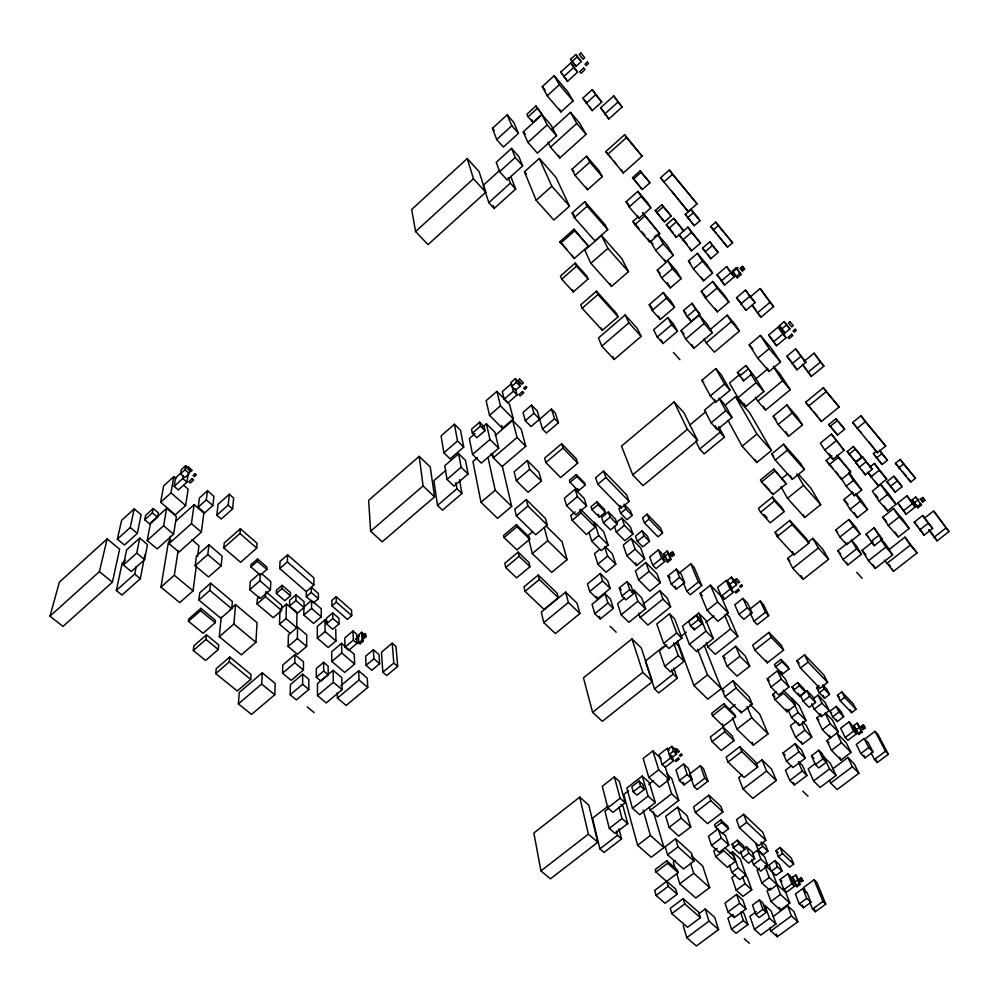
<?xml version="1.0" encoding="UTF-8"?>
<svg xmlns="http://www.w3.org/2000/svg" width="999" height="999" viewBox="0 0 999 999"><rect width="100%" height="100%" fill="white"/><g stroke="black" fill="none" stroke-linecap="round" stroke-linejoin="round"><path stroke-width="1.5" d="M313.836 585.064L313.848 577.847L287.587 554.807L280.02 561.401L279.745 568.556L306.256 591.608L313.836 585.064L287.375 561.925L287.587 554.807M306.306 596.64L311.213 592.419L311.238 587.237L318.394 593.481L318.406 598.688L313.511 602.897L306.306 596.64L306.356 591.445M303.833 615.047L311.551 608.428L311.576 600.387L303.933 606.967L303.833 615.047L313.574 623.426L321.278 616.845L321.216 608.766L312.65 601.323M308.791 689.46L308.853 679.32L302.709 674.188L290.409 684.602L290.172 694.792L296.378 699.924L308.791 689.46L302.585 684.303L302.709 674.188M306.643 646.428L306.743 634.914L297.565 627.085L288.424 634.914L288.112 646.44L297.415 654.283L306.643 646.428L297.365 638.536L297.565 627.085M303.421 670.029L303.509 661.862L294.942 654.657L282.804 665.009L282.542 673.201L291.196 680.381L303.421 670.029L294.78 662.787L294.942 654.657M304.033 607.529L304.096 601.76L296.016 594.767L289.673 600.249L289.523 606.018L297.652 613.011L304.033 607.529L295.904 600.524L296.016 594.767M290.447 595.804L290.534 592.594L282.105 585.314L276.461 590.209L276.336 593.418L284.802 600.686L290.447 595.804L281.993 588.511L282.105 585.314M286.026 618.568L286.463 604.02L296.99 613.061L296.715 627.684L286.026 618.568L279.483 624.188L290.185 633.266M259.428 596.94L257.342 598.751L257.018 603.958L273.177 617.682L281.556 610.451L281.743 605.232L265.697 591.495M279.483 624.188L279.97 611.051M274.762 694.755L275.2 683.478L262.275 672.827L239.236 692.494L238.399 703.87L251.523 714.46L274.762 694.755L261.688 684.04L262.275 672.827M259.29 573.651L250.299 581.505L249.725 589.672L260.215 598.613L270.404 589.772L270.791 581.605L261.576 573.663M257.018 603.958L265.422 596.665L265.622 592.782M266.858 569.455L266.983 567.145L257.517 558.941L251.036 564.622L250.874 566.933L260.364 575.112L266.858 569.455L257.367 561.251L257.517 558.941M249.725 589.672L259.927 580.781L260.339 574.013M221.216 617.082L219.293 636.675L241.333 654.845L255.894 642.32L257.068 622.714L235.539 604.595L230.032 609.402M250.737 679.445L251.049 674.537L229.708 657.03L216.221 668.656L215.734 673.576L237.225 690.983L250.737 679.445L229.295 661.887L229.708 657.03M256.731 548.114L257.043 543.269L240.372 528.733L224.263 542.981L223.764 547.839L240.584 562.3L256.731 548.114L239.96 533.516L240.372 528.733M219.293 636.675L233.916 623.988L235.539 604.595M231.756 608.791L232.392 601.51L210.652 583.204L199.763 592.782L198.863 600.024L220.829 618.306L231.756 608.791L209.84 590.397L210.652 583.204M218.269 649.525L218.719 644.892L206.493 634.84L193.856 645.841L193.294 650.486L205.607 660.489L218.269 649.525L205.981 639.447L206.493 634.84M232.617 508.928L233.666 498.089L229.308 494.255L218.082 504.283L216.82 515.197L221.254 519.043L232.617 508.928L228.197 505.057L229.308 494.255M215.16 622.727L215.409 620.391L200.899 608.341L188.786 618.955L188.474 621.291L203.059 633.266L215.16 622.727L200.612 610.664L200.899 608.341M221.116 565.896L222.128 556.106L208.953 544.83L196.466 555.906L195.167 565.721L208.529 576.985L221.116 565.896L207.792 554.545L208.953 544.83M212.837 505.569L213.936 496.403L207.492 490.746L199.438 497.977L198.164 507.18L204.695 512.837L212.837 505.569L206.306 499.875L207.492 490.746M170.242 536.226L169.018 543.656L178.983 552.072L201.348 532.142L203.833 513.074L194.131 504.67L175.674 521.228M170.754 539.972L168.444 542.045L160.939 587.125L179.72 602.622L193.069 590.871L196.416 565.322M197.602 556.306L198.976 545.791L191.858 539.735M169.018 543.656L191.421 523.626L194.131 504.67M160.939 587.125L174.326 575.237L178.122 550.636M175.999 478.621L173.789 476.698L163.649 485.889L160.652 502.235L175.312 514.797L185.639 505.519L188.137 489.173L183.729 485.339M180.919 473.051L175.574 477.897L174.138 486.351L178.309 489.96L186.938 482.167L188.249 473.751M189.248 473.588L189.897 469.443L185.627 465.696L181.256 469.667L180.569 473.801L184.865 477.559L189.248 473.588L184.965 469.83L185.627 465.696M173.576 534.215L176.423 516.633L166.671 508.291L150.574 522.802L147.19 540.509L157.18 548.888L173.576 534.215L163.611 525.761L166.671 508.291M174.138 486.351L182.78 478.533L183.229 475.736M160.652 502.235L170.991 492.882L173.789 476.698M157.58 517.257L158.391 512.862L153.247 508.479L145.617 515.372L144.743 519.78L149.925 524.163L157.58 517.257L152.41 512.862L153.247 508.479M144.618 559.64L147.477 544.555L139.735 538.074L126.636 549.862L123.414 565.047L131.319 571.54L144.618 559.64L136.726 553.096L139.735 538.074M125.512 560.152L122.165 563.161L116.321 590.484L121.978 595.067L140.347 578.683L144.917 554.67M116.321 590.484L134.703 574.05L136.189 566.558M137.325 533.429L141.134 514.722L134.228 508.878L121.628 520.304L117.383 539.135L124.475 545.017L137.325 533.429L130.245 527.509L134.228 508.878M112.388 582.18L119.643 549.2L107.155 538.886L59.391 582.155L49.95 616.183L63.024 626.423L112.388 582.18L99.4 571.628L107.155 538.886M492.432 128.359L507.167 114.848L513.686 122.29L518.456 133.317L503.384 147.065L496.69 139.535L492.432 128.359L494.305 130.469M570.591 59.291L575.724 54.583L579.732 59.378L581.218 61.613L576.048 66.334L570.591 59.291L576.048 66.334M542.27 86.601L554.158 75.712L567.632 91.608L573.101 100.887L560.988 111.9L547.202 95.804L542.27 86.601L545.167 89.985M572.027 61.526L577.197 56.793L575.724 54.583M560.764 72.115L570.816 62.912L577.622 72.115L567.469 81.394L560.764 72.115L562.699 74.401M467.257 158.554L411.675 209.465L415.584 231.543L428.022 244.618L485.751 192.27L479.083 171.616L467.257 158.554L473.476 178.784L485.751 192.27M563.548 76.761L573.713 67.457L570.816 62.912M496.69 139.535L511.788 125.737L507.167 114.848M535.851 106.069L526.898 114.248L528.096 116.796L532.966 122.402L541.97 114.198L535.851 106.069L541.97 114.198M547.202 95.804L559.365 84.703L554.158 75.712M528.096 116.796L537.1 108.579M523.239 131.88L542.057 114.723L551.236 125.35L556.543 135.752L537.325 153.147L527.922 142.432L523.239 131.88L525.287 134.216M415.584 231.543L473.476 178.784M511.55 148.389L496.241 162.325L499.625 171.666L507.092 179.97L522.664 165.871L518.856 156.643L511.55 148.389L515.234 157.492L522.664 165.871M527.922 142.432L547.177 124.925L542.057 114.723M499.662 170.417L483.241 185.327L488.811 202.635L494.155 208.491L515.646 189.098L510.814 176.423M499.625 171.666L515.234 157.492M582.854 98.189L592.295 89.623L601.748 102.048L592.195 110.677L582.854 98.189L587.175 103.322M551.535 129.545L570.479 112.363L579.582 123.039L586.063 134.328L559.852 157.942L550.486 147.19L547.976 142.033M586.076 103.434L595.641 94.768L592.295 89.623M180.569 473.801L184.965 469.83M488.811 202.635L510.327 183.179L508.229 177.597M550.486 147.19L576.76 123.426L570.479 112.363M117.383 539.135L130.245 527.509M524.475 171.816L539.285 158.429L556.056 177.51L569.467 206.169L553.871 220.055L536.188 200.287L524.475 171.816L526.461 174.038M600.599 107.767L613.748 95.892L622.127 107.005L608.778 119.006L600.599 107.767L603.871 111.663M144.743 519.78L152.41 512.862M604.645 114.073L617.994 102.048L613.748 95.892M49.95 616.183L99.4 571.628M147.19 540.509L163.611 525.761M123.414 565.047L136.726 553.096M536.188 200.287L551.848 186.226L539.285 158.429M571.965 169.293L586.563 156.206L598.913 170.554L602.31 176.623L587.574 189.748L575.037 175.374L571.965 169.293L573.876 171.491M198.164 507.18L206.306 499.875M575.037 175.374L589.822 162.138L586.563 156.206M605.781 151.586L624.625 134.728L642.157 156.206L623.264 172.989L605.781 151.586L610.664 157.33M607.529 154.533L626.498 137.587L624.625 134.728M216.82 515.197L228.197 505.057M572.152 212.949L584.852 201.661L605.244 224.925L607.692 229.67L594.942 240.896L574.338 217.632L572.152 212.949L574.188 215.26M574.338 217.632L587.15 206.256L584.852 201.661M559.915 241.733L574.05 229.221L588.399 246.079L574.275 258.516L559.915 241.733L566.758 249.338M632.542 177.66L640.122 170.941L648.95 181.381L649.887 182.829L642.307 189.51L632.542 177.66L642.307 189.51M195.167 565.721L207.792 554.545M560.564 243.281L574.737 230.732L574.05 229.221M633.441 179.096L641.033 172.365L640.122 170.941M223.764 547.839L239.96 533.516M626.123 201.736L637.936 191.308L647.627 202.672L650.849 207.892L638.935 218.331L629.145 206.955L626.123 201.736L629.045 205.12M660.551 177.772L669.38 169.992L697.065 203.858L688.199 211.576L660.551 177.772L663.486 181.269M629.145 206.955L641.071 196.441L637.936 191.308M601.485 235.527L584.827 250.187L590.859 263.311L611.513 286.401L628.471 271.653L621.665 258.416L601.485 235.527L607.904 248.364L628.471 271.653M663.548 182.243L672.464 174.4L669.38 169.992M575.174 263.099L560.464 276.036L561.725 279.196L573.301 291.895L588.049 278.996L586.663 275.849L575.174 263.099L576.523 266.196L588.049 278.996M561.725 279.196L576.523 266.196M198.863 600.024L209.84 590.397M659.715 233.679L642.682 212.812L659.715 233.679L649.949 242.195L634.865 224.75L632.929 221.366L638.349 216.621M590.859 263.311L607.904 248.364M634.865 224.75L644.667 216.159M655.282 210.539L661.875 204.758L669.73 214.011L671.053 216.084L664.46 221.84L655.282 210.539L664.46 221.84M188.474 621.291L200.612 610.664M250.874 566.933L257.367 561.251M656.568 212.6L663.186 206.805L661.875 204.758M687.05 244.243L679.058 234.852L691.52 250.824L700.486 243.069L687.961 227.123L676.248 237.45L666.321 224.8L673.713 218.344L683.691 230.994L673.713 218.344M654.333 236.975L656.48 235.115M596.453 291.184L580.756 304.857L582.167 308.266L602.347 330.344L618.056 316.795L616.47 313.361L596.453 291.184L597.951 294.53L618.056 316.795M668.681 228.571L676.123 222.078M685.314 214.373L691.008 209.428L697.652 217.345L699.987 220.729L694.268 225.687L685.314 214.373L694.268 225.687M279.745 568.556L287.375 561.925M582.167 308.266L597.951 294.53M687.574 217.745L693.306 212.762L691.008 209.428M193.294 650.486L205.981 639.447M454.445 424.25L441.096 435.851L443.856 452.784L450.099 458.866L463.723 447.102L460.539 430.282L454.445 424.25L457.505 440.971L463.723 447.102M655.681 250.412L663.299 243.781L657.542 234.178L667.369 245.592L673.264 255.357L665.659 261.938L655.681 250.412L650.049 240.709L653.009 244.118M419.205 456.356L368.643 500.299L370.629 531.206L382.217 541.808L434.553 496.853L430.269 467.02L419.205 456.356L423.089 485.939L434.553 496.853M496.89 391.371L486.138 400.711L489.522 415.322L502.41 428.309L513.349 418.881L509.515 404.258L496.89 391.371L500.499 405.819L513.349 418.881M515.384 378.633L510.739 382.654L511.738 386.351L515.509 390.222L520.167 386.188L519.118 382.505L515.384 378.633L516.408 382.305L520.167 386.188M511.738 386.351L516.408 382.305M682.454 240.185L691.445 232.392L687.961 227.123M276.336 593.418L281.993 588.511M504.22 399.15L513.386 391.208L511.351 383.741L502.285 391.608L504.22 399.15L507.879 402.884L517.045 394.967L515.384 388.961M443.856 452.784L457.505 440.971M479.607 422.215L471.516 429.22L472.327 433.166L476.873 437.699L485.002 430.681L484.128 426.748L479.607 422.215L480.457 426.136L485.002 430.681M489.522 415.322L500.499 405.819M657.267 270.117L667.894 260.926L676.448 270.829L681.106 278.659L670.354 287.899L661.688 277.959L657.267 270.117L660.127 273.401M710.664 226.486L715.746 222.103L732.579 242.807L727.497 247.165L710.664 226.486L716.37 233.304M472.327 433.166L480.457 426.136M475.049 433.591L469.368 438.499L472.539 454.433L481.331 463.099L498.713 448.189L495.017 432.392L486.426 423.763L483.017 426.71M713.174 230.057L718.281 225.649L715.746 222.103M661.688 277.959L672.452 268.669L667.894 260.926M458.653 453.708L444.78 465.684L447.003 479.383L453.971 486.113L468.069 474.013L465.497 460.402L458.653 453.708L461.113 467.245L468.069 474.013M370.629 531.206L423.089 485.939M281.094 608.653L286.463 604.02M625.162 314.947L598.438 337.987L601.835 346.104L614.16 359.49L641.133 336.388L637.262 328.409L625.162 314.947L628.908 322.814L641.133 336.388M702.534 248.127L709.852 241.82L718.144 252.385L710.801 258.704L702.534 248.127L704.457 250.387M688.473 261.051L697.389 253.371L707.392 265.147L712.574 273.089L703.571 280.806L693.418 268.968L688.473 261.051L690.484 263.399M445.716 470.467L433.903 480.644L437.5 505.394L442.495 510.139L461.95 493.494L459.528 479.745M289.523 606.018L295.904 600.524M705.019 251.873L712.374 245.542L709.852 241.82M215.734 673.576L229.295 661.887M472.539 454.433L489.947 439.448L486.426 423.763M495.217 435.452L512.624 420.467L521.178 429.145L525.786 446.291L502.085 466.533L493.319 457.829L492.345 453.484M531.543 405.107L523.014 412.45L525.299 420.679L531.031 426.536L539.647 419.143L537.212 410.939L531.543 405.107L533.928 413.261L539.647 419.143M649.238 304.695L663.336 292.57L671.328 301.673L674.487 307.342L660.277 319.505L652.197 310.402L649.238 304.695L652.247 308.092M447.003 479.383L461.113 467.245M601.835 346.104L628.908 322.814M693.418 268.968L702.459 261.201L697.389 253.371M477.41 457.604L472.927 461.476L480.994 502.31L497.552 518.344L511.688 506.406L502.16 465.534M652.197 310.402L666.445 298.177L663.336 292.57M525.299 420.679L533.928 413.261M437.5 505.394L456.98 488.698L455.931 482.617M493.319 457.829L517.07 437.475L512.624 420.467M551.498 409.078L539.61 419.268L542.507 429.046L546.391 433.029L558.441 422.752L555.332 413.049L551.498 409.078L554.57 418.743L558.441 422.752M336.188 596.69L331.843 600.411L331.943 605.869L347.39 619.355L351.748 615.646L351.536 610.164L336.188 596.69L336.313 602.122L351.748 615.646M717.045 274.812L726.635 266.608L734.24 276.823L724.55 285.09L717.045 274.812L720.404 278.771M667.844 317.607L653.583 329.807L657.242 337.038L663.049 343.519L677.459 331.256L673.576 324.088L667.844 317.607L671.678 324.725L677.459 331.256M331.943 605.869L336.313 602.122M701.273 291.296L712.737 281.481L724.537 295.304L728.895 302.035L717.332 311.85L705.394 298.002L701.273 291.296L706.206 297.015M288.112 646.44L297.365 638.536M542.507 429.046L554.57 418.743M683.516 310.539L692.032 303.271L699.812 314.161L691.221 321.478L687 316.646L683.516 310.539L686.038 313.411M732.429 271.041L736.201 267.819L737.349 269.193L741.096 274.563L737.287 277.809L732.429 271.041L737.287 277.809M332.729 612.899L326.448 618.256L326.523 623.875L332.754 629.258L339.061 623.888L338.911 618.281L332.729 612.899L332.842 618.493L339.061 623.888M721.166 281.094L730.868 272.814L726.635 266.608M327.11 621.74L324.962 619.88L317.295 626.423L317.332 638.161L328.246 647.489L335.976 640.933L335.726 629.195M733.041 271.803L737.974 267.595M657.242 337.038L671.678 324.725M705.394 298.002L716.995 288.099L712.737 281.481M742.494 266.433L744.567 269.143L742.394 271.004L740.309 268.294L742.494 266.433L743.531 267.67M741.345 269.767L743.531 267.907L744.567 269.143M326.523 623.875L332.842 618.493M687 316.646L695.591 309.315L692.032 303.271M736.126 276.436L739.934 273.189L736.201 267.819M238.399 703.87L261.688 684.04M317.332 638.161L325.087 631.555L324.962 619.88M527.36 460.539L514.135 471.79L516.321 480.644L528.071 492.307L541.408 481.031L538.961 472.19L527.36 460.539L529.695 469.293L541.408 481.031M681.031 330.494L699.175 315.047L707.217 324.275L712.25 332.779L693.893 348.314L685.726 339.086L681.031 330.494L684.053 333.928M480.994 502.31L495.179 490.247L488.024 457.367M282.542 673.201L294.78 662.787M516.321 480.644L529.695 469.293M561.625 443.706L544.567 458.179L545.841 462.549L560.614 477.51L577.697 463.099L576.261 458.728L561.625 443.706L562.986 448.014L577.697 463.099M685.726 339.086L704.133 323.464L699.175 315.047M736.5 297.752L745.516 290.085L755.094 302.597L745.991 310.289L736.5 297.752L741.758 303.946M545.841 462.549L562.986 448.014M352.997 630.993L344.73 637.986L345.017 647.202L348.663 650.349L357.005 643.306L356.606 634.14L352.997 630.993L353.346 640.147L357.005 643.306M709.465 330.207L727.197 315.185L735.214 324.513L739.385 331.081L714.347 352.16L706.206 342.894L703.908 338.886M740.684 304.058L749.799 296.328L745.516 290.085M750.024 297.19L760.202 288.574L773.576 306.606L760.851 317.307L752.072 305.457M341.533 643.381L331.656 651.748L331.818 661.463L344.667 672.402L354.633 664.035L354.245 654.333L341.533 643.381L341.795 653.034L354.633 664.035M323.639 662.312L316.296 668.518L316.308 677.247L320.841 681.056L328.246 674.824L328.122 666.121L323.639 662.312L323.713 671.003L328.246 674.824M361.638 632.255L358.391 635.002L358.753 642.931L360.002 644.018L363.274 641.258L362.887 633.341L361.638 632.255L362.025 640.172L363.274 641.258M345.017 647.202L353.346 640.147M355.319 639.26L359.553 635.676M706.206 342.894L731.305 321.69L727.197 315.185M290.172 694.792L302.585 684.303M331.818 661.463L341.795 653.034M364.76 633.578L364.872 635.751L362.999 637.337L364.123 638.324L365.996 636.738L365.884 634.552L364.76 633.578L362.887 635.164L364.011 636.138M526.298 499.537L514.785 509.265L516.346 515.834L535.689 534.752L547.24 525.087L545.454 518.469L526.298 499.537L527.947 506.056L547.24 525.087M316.308 677.247L323.713 671.003M358.753 642.931L362.025 640.172M516.346 515.834L527.947 506.056M333.142 670.317L317.47 683.528L317.507 695.616L326.273 702.921L342.095 689.66L341.77 677.647L333.142 670.317L333.354 682.292L342.095 689.66M757.254 313.074L769.992 302.335L760.202 288.574M516.433 524.65L503.621 535.427L504.083 537.549L516.945 549.937L529.745 539.235L529.233 537.1L516.433 524.65L516.92 526.748L529.745 539.235M576.273 474.488L569.418 480.257L570.067 482.342L578.409 490.796L585.277 485.052L584.59 482.954L576.273 474.488L576.947 476.56L585.277 485.052M504.083 537.549L516.92 526.748M570.067 482.342L576.947 476.56M317.507 695.616L333.354 682.292M373.376 649.712L365.597 656.256L366.071 665.334L371.79 670.267L379.632 663.711L379.046 654.645L373.376 649.712L373.913 658.753L379.632 663.711M674.1 401.935L621.49 446.103L632.729 474.837L643.056 485.626L697.577 440.409L683.978 412.774L674.1 401.935L687.399 429.308L697.577 440.409M701.91 380.269L715.796 368.606L721.216 374.737L730.057 390.234L715.858 402.073L710.326 395.891L701.91 380.269L703.721 382.305M340.784 685.739L358.641 670.766L367.27 678.171L367.757 687.449L346.166 705.456L337.425 698.114L337.3 692.757M575.087 489.248L564.385 498.226L566.595 505.644L575.824 514.885L586.6 505.906L584.215 498.501L575.087 489.248L577.397 496.603L586.6 505.906M392.232 643.181L381.481 652.197L382.829 672.202L386.713 675.549L397.677 666.42L396.029 646.528L392.232 643.181L393.793 663.049L397.677 666.42M366.071 665.334L373.913 658.753M749.2 344.805L760.401 335.427L771.578 348.514L780.519 361.963L769.13 371.428L757.741 358.229L749.2 344.805L752.946 349.151M603.608 471.066L595.604 477.759L597.839 484.24L621.078 508.066L629.095 501.423L626.635 494.88L603.608 471.066L605.894 477.497L629.095 501.423M532.592 531.78L527.934 535.689L532.292 553.558L551.723 572.365L567.107 559.64L562.075 541.745L546.241 526.136M779.345 325.674L784.178 321.628L789.884 328.921L785.027 332.979L779.345 325.674L782.654 329.595M768.681 335.04L778.134 327.123L781.33 330.919L786.113 337.787L776.573 345.741L768.681 335.04L776.573 345.741M566.595 505.644L577.397 496.603M337.425 698.114L359.041 680.019L358.641 670.766M781.717 329.046L786.575 324.975L784.178 321.628M597.839 484.24L605.894 477.497M518.169 552.097L504.807 563.274L505.706 567.519L516.583 577.859L529.97 566.733L528.958 562.499L518.169 552.097L519.13 556.306L529.97 566.733M773.338 341.945L782.891 333.966L778.134 327.123M737.399 372.565L745.828 365.522L752.06 373.738L743.593 380.794L737.399 372.565L739.41 374.85M710.326 395.891L724.55 384.003L715.796 368.606M505.706 567.519L519.13 556.306M757.741 358.229L769.18 348.676L760.401 335.427M382.829 672.202L393.793 663.049M575.174 511.913L570.754 515.609L572.177 520.342L586.388 534.527L595.242 527.185L593.693 522.44L580.681 509.328M740.172 374.113L729.52 383.004L737.974 397.702L745.766 406.506L763.86 391.521L754.894 376.96L745.828 365.522M739.56 376.198L748.039 369.118M532.292 553.558L547.752 540.671L544.243 527.422M572.177 520.342L581.068 512.937L579.957 509.403M715.621 400.874L704.507 410.139L711.113 422.814L717.294 429.645L731.98 417.495L725.024 404.907L718.955 398.089L725.823 410.601L731.98 417.495M596.965 501.798L590.996 506.78L591.957 509.677L599.388 517.207L605.357 512.237L604.37 509.328L596.965 501.798L597.939 504.695L605.357 512.237M689.635 425.149L705.831 411.663M632.729 474.837L687.399 429.308M591.957 509.677L597.939 504.695M755.107 379.458L767.744 368.943M724.974 405.394L735.476 396.665L749.537 412.55L771.503 450.487L756.805 462.5L742.12 446.178L728.109 420.479M786.8 356.268L795.679 348.888L805.981 362.362L797.002 369.792L786.8 356.268L791.82 362.175M737.974 397.702L756.106 382.629L750.486 373.439M711.113 422.814L725.823 410.601M608.341 511.9L601.635 517.457L603.396 522.714L610.539 529.932L617.282 524.375L615.434 519.118L608.341 511.9L610.139 517.12L617.282 524.375M791.945 363.836L800.936 356.381L795.679 348.888M538.261 575.037L524 586.85L525.024 591.358L544.005 609.378L558.266 597.652L557.092 593.156L538.261 575.037L539.348 579.495L558.266 597.652M620.978 506.805L618.918 508.503L620.616 513.236L626.922 519.692L632.105 515.422L630.344 510.689L624.063 504.233L625.799 508.941L632.105 515.422M603.396 522.714L610.139 517.12M525.024 591.358L539.348 579.495M620.616 513.236L625.799 508.941M803.908 361.526L814.035 353.147L823.875 366.109L811.338 376.436L802.447 364.51M718.781 426.511L724.412 437.162L704.145 453.896L699.712 449.075L720.004 432.28L717.906 428.309M773.301 366.221L779.919 373.938L790.259 389.747L765.584 410.089L757.816 401.248L782.554 380.781L774.05 367.732M591.808 541.246L598.726 535.539L594.417 522.29L603.683 531.63L608.116 544.967L601.223 550.649L591.808 541.246L589.01 532.38M616.058 522.802L621.828 518.044L630.307 526.698L632.991 534.065L624.862 540.746L616.308 532.08L614.273 526.186M807.916 372.39L820.466 362.038L814.035 353.147M616.308 532.08L624.45 525.362L621.828 518.044M599.899 549.175L594.542 553.596L597.852 564.135L606.031 572.24L615.784 564.26L612.262 553.733L605.194 546.653M647.14 514.148L642.544 517.932L644.442 522.889L657.991 536.838L662.599 533.066L660.601 528.071L647.14 514.148L649.075 519.093L662.599 533.066M773.189 416.246L786.95 404.932L797.214 416.783L802.447 424.975L788.573 436.313L778.171 424.45L773.189 416.246L775.998 419.455M644.442 522.889L649.075 519.093M597.852 564.135L607.617 556.106L604.607 546.952M742.12 446.178L756.88 434.041L735.476 396.665M565.609 592.157L541.296 612.137L543.793 622.602L555.394 633.553L579.919 613.548L577.035 603.184L565.609 592.157L568.394 602.447L579.919 613.548M631.306 538.511L623.226 545.154L626.96 555.869L636.55 565.521L644.717 558.866L640.771 548.139L631.306 538.511L635.152 549.163L644.717 558.866M642.082 530.731L635.464 536.176L637.337 541.308L642.807 546.865L649.462 541.421L647.514 536.301L642.082 530.731L644.005 535.839L649.462 541.421M778.171 424.45L792.095 413.037L786.95 404.932M805.619 402.26L823.363 387.699L839.123 407.018L821.353 421.503L805.619 402.26L811.625 409.24M637.337 541.308L644.005 535.839M600.274 573.488L587.462 583.99L589.685 591.508L597.302 598.95L610.202 588.423L607.817 580.943L600.274 573.488L602.597 580.931L610.202 588.423M543.793 622.602L568.394 602.447M808.303 406.293L826.148 391.683L823.363 387.699M626.96 555.869L635.152 549.163M589.685 591.508L602.597 580.931M771.69 453.946L783.666 444.168L800.649 463.424L804.382 469.567L792.369 479.295L775.224 460.052L771.69 453.946L773.701 456.193M658.366 549.837L649.662 556.93L652.809 565.359L656.018 568.606L664.81 561.475L661.538 553.084L658.366 549.837L661.6 558.204L664.81 561.475M605.032 593.756L592.057 604.345L594.817 613.711L600.299 619.018L613.386 608.391L610.439 599.075L605.032 593.756L607.929 603.046L613.386 608.391M645.841 562.487L635.426 570.978L638.561 579.87L649.862 591.196L660.364 582.692L657.017 573.801L645.841 562.487L649.088 571.316L660.364 582.692M775.224 460.052L787.299 450.224L783.666 444.168M619.293 587.924L627.022 581.618L630.981 585.564L633.716 593.543L625.923 599.875L621.927 595.928L619.293 587.924L621.278 589.885M663.698 553.846L667.12 551.061L668.206 552.185L671.091 559.415L667.632 562.225L663.698 553.846L664.797 554.969M652.809 565.359L661.6 558.204M663.598 557.305L668.069 553.671M594.817 613.711L607.929 603.046M773.75 469.143L760.426 479.982L761.5 481.955L772.926 494.567L786.238 483.791L773.75 469.143L786.238 483.791M670.429 553.409L672.402 551.798L673.388 552.809L674.188 554.807L672.215 556.406L670.429 553.409L672.215 556.406M828.808 424.513L835.938 418.706L843.281 427.335L844.617 429.27L837.487 435.052L828.808 424.513L837.487 435.052M638.561 579.87L649.088 571.316M671.228 555.394L673.201 553.783L672.402 551.798M761.5 481.955L774.862 471.103M830.119 426.448L837.274 420.629L835.938 418.706M621.927 595.928L629.732 589.585L627.022 581.618M666.545 561.101L669.992 558.291L667.12 551.061M624.675 597.902L617.607 603.646L621.178 614.772L628.895 622.327L645.579 608.866L641.72 597.827L634.115 590.247L631.755 592.157M831.455 434.09L820.329 443.119L824.787 450L832.941 459.403L844.143 450.374L831.455 434.09L844.143 450.374M781.693 478.708L787.749 473.801M852.622 422.515L860.938 415.784L885.701 446.066L877.372 452.747L852.622 422.515L856.505 427.11M668.069 575.786L676.273 569.155L681.256 574.25L684.59 582.554L676.323 589.223L671.291 584.115L668.069 575.786L670.067 577.822M621.178 614.772L637.886 601.236L634.115 590.247M824.787 450L836.013 440.909M856.867 428.509L865.246 421.728L860.938 415.784M772.352 497.102L758.466 508.329L760.551 512.287L770.204 522.827L784.128 511.625L781.942 507.667L772.352 497.102L774.5 501.023L784.128 511.625M679.445 572.939L690.759 563.786L694.105 567.232L701.748 585.489L690.209 594.755L686.8 591.283L683.403 582.817M643.181 604.058L659.815 590.621L667.419 598.264L670.629 606.805L647.889 625.087L640.184 617.482L638.711 613.174M671.291 584.115L679.57 577.434L676.273 569.155M760.551 512.287L774.5 501.023M837.237 455.307L850.723 471.953L841.52 479.333L826.136 460.502L831.867 455.869M798.763 474.5L810.689 487.949L820.716 504.645L804.732 517.445L787.487 498.314L803.558 485.352L796.802 473.963M828.945 464.897L838.186 457.455L836.75 455.269M640.184 617.482L662.974 599.113L659.815 590.621M847.189 451.523L853.396 446.528L859.927 454.183L861.8 456.893L855.581 461.875L847.189 451.523L855.581 461.875M849.013 454.22L855.244 449.213L853.396 446.528M686.8 591.283L698.351 581.992L690.759 563.786M631.955 638.885L583.478 677.846L592.594 712.312L602.322 721.315L652.422 681.58L641.296 647.964L631.955 638.885L642.819 672.327L652.422 681.58M855.706 462.587L862.674 456.993L872.314 469.23L865.321 474.825L855.706 462.587L859.302 466.77M669.542 613.773L656.78 624.025L663.661 643.368L668.88 648.513L681.905 638.136L674.662 618.905L669.542 613.773L676.698 632.954L681.905 638.136M775.024 532.317L789.834 520.429L806.58 538.861L808.94 543.081L794.118 554.87L777.247 536.525L775.024 532.317L778.171 535.751M879.669 450.374L887.449 460.239L882.067 464.547L873.388 453.583L876.61 450.999M700.149 593.418L710.414 585.177L721.003 596.091L728.358 613.011L717.919 621.303L707.142 610.327L700.149 593.418L702.272 595.591M859.003 467.47L866.021 461.85L862.674 456.993M777.247 536.525L792.145 524.587L789.834 520.429M876.485 457.967L881.88 453.658L879.532 450.374M726.223 580.456L717.557 587.387L721.378 596.166L724.437 599.313L733.179 592.345L729.245 583.603L726.223 580.456L730.132 589.173L733.179 592.345M727.022 580.706L731.443 577.172L734.565 580.444L736.538 584.752L732.092 588.299L728.958 585.027L727.022 580.706L729.108 582.879M848.925 472.315L861.7 490.01L854.532 495.729L846.215 486.176L853.396 480.419L848.526 473.026M869.642 467.282L874.437 463.449L886.737 479.108L878.296 485.839L867.607 472.452M728.958 585.027L733.403 581.468L731.443 577.172M698.738 613.124L682.442 626.148L689.372 644.318L696.728 651.66L713.323 638.511L705.956 620.441L698.738 613.124L705.993 631.106L713.323 638.511M696.49 615.284L688.761 621.453L690.534 625.986L694.342 629.82L702.097 623.638L700.274 619.118L696.49 615.284L698.301 619.792L702.097 623.638M721.378 596.166L730.132 589.173M870.728 477.023L879.195 470.254L874.437 463.449M663.661 643.368L676.698 632.954M855.981 493.881L861.088 499.762L867.494 509.577L857.379 517.607L850.137 509.353L843.918 499.512L852.809 492.407M707.142 610.327L717.619 601.972L710.414 585.177M645.329 661.126L663.423 646.69M666.608 645.004L659.365 650.774L664.76 666.283L670.604 671.977L684.078 661.301L678.383 645.878L675.511 643.031M690.534 625.986L698.301 619.792M895.429 463.261L900.199 459.453L915.509 478.271L910.726 482.055L895.429 463.261L900.386 469.143M680.431 636.8L686.288 632.117M898.775 467.869L903.583 464.048L900.199 459.453M592.594 712.312L642.819 672.327M705.794 622.452L713.96 615.946M808.054 542.17L812.861 538.349L823.026 549.562L828.583 559.278L803.121 579.395L792.806 568.256L787.624 558.441L793.631 553.658M880.718 484.478L872.327 491.146L879.058 501.148L887.537 510.976L896.016 504.27L889.098 494.268L880.718 484.478L887.549 494.405L896.016 504.27M850.137 509.353L860.276 501.286L855.519 493.968M887 481.693L893.88 476.223L898.675 481.88L902.072 486.65L895.166 492.12L887 481.693L895.166 492.12M742.906 598.376L734.764 604.857L738.998 614.36L743.793 619.305L752.01 612.799L747.652 603.321L742.906 598.376L747.227 607.829L752.01 612.799M689.372 644.318L705.993 631.106M890.334 486.463L897.264 480.969L893.88 476.223M835.688 529.994L848.988 519.43L855.681 527.01L860.052 534.015L846.665 544.592L839.909 537.025L835.688 529.994L837.612 532.142M664.76 666.283L678.259 655.569L673.663 642.981M792.806 568.256L818.343 547.989L812.861 538.349M879.058 501.148L887.549 494.405M738.998 614.36L747.227 607.829M839.909 537.025L853.321 526.386L848.988 519.43M749.962 609.128L760.177 601.036L763.386 604.407L768.706 615.596L757.23 624.65L753.97 621.278L750.112 612.849M673.713 668.081L677.322 678.234L658.716 692.944L654.52 688.91L673.164 674.163L671.628 669.829M726.236 613.661L729.32 616.82L737.836 636.425L715.209 654.283L707.866 646.915L730.531 628.97L724.537 615.022M897.851 503.021L906.88 495.879L909.689 499.188L915.259 507.017L906.143 514.198L897.851 503.021L906.143 514.198M861.45 554.245L856.618 548.801L851.298 540.109L856.106 545.504L861.45 554.245L847.876 564.922L843.006 559.527L837.836 550.736L847.627 543.006M882.741 517.182L893.556 508.653L903.446 520.154L909.165 528.483L898.276 537.025L888.273 525.511L882.741 517.182L886.712 521.765M753.97 621.278L765.471 612.212L760.177 601.036M866.046 534.178L874.075 527.834L882.417 539.323L874.325 545.679L866.046 534.178L868.68 537.162M915.696 497.077L921.515 504.982L917.944 507.792L912.137 499.887L915.696 497.077L916.657 498.226M903.308 510.889L912.424 503.696L906.88 495.879M914.435 502.797L919.08 499.138M843.006 559.527L856.618 548.801M922.701 497.44L924.912 500.324L922.864 501.935L920.653 499.05L922.701 497.44L923.563 498.464M888.273 525.511L899.2 516.895L893.556 508.653M723.039 656.243L735.664 646.291L745.404 656.193L749.737 666.183L737 676.148L727.147 666.258L723.039 656.243L725.212 658.428M921.99 500.911L924.05 499.288L924.912 500.324M870.791 541.67L878.895 535.289L874.075 527.834M916.97 506.655L920.554 503.833L921.515 504.982M880.131 537.937L885.926 544.542L892.631 554.895L875.324 568.431L868.468 560.739L862.05 550.312L873.064 541.645M704.295 645.566L721.34 688.611L707.829 699.175L693.93 685.551L707.479 674.887L697.539 649.25M768.943 632.392L752.672 645.167L754.882 650.137L767.282 662.824L783.578 650.099L781.218 645.142L768.943 632.392L771.24 637.312L783.578 650.099M727.147 666.258L739.909 656.231L735.664 646.291M914.21 522.19L922.714 515.509L932.654 528.471L924.087 535.164L914.21 522.19L917.744 526.323M868.468 560.739L885.813 547.127L880.831 539.41M754.882 650.137L771.24 637.312M924.25 518.294L933.628 510.939L949.05 531.518L937.074 540.846L928.858 529.957M888.561 549.999L904.944 537.162L917.082 552.934L893.493 571.328L884.465 560.127M919.642 529.982L928.221 523.251L922.714 515.509M579.732 797.127L533.866 833.016L540.946 870.891L550.437 878.845L597.752 842.319L588.836 805.182L579.732 797.127L588.374 834.153L597.752 842.319M722.027 689.347L733.041 680.744L749.163 696.852L752.247 704.208L741.208 712.774L724.949 696.703L722.027 689.347L724.188 691.483M886.662 563.598L910.314 545.117L904.944 537.162M614.348 776.847L602.297 786.275L607.804 807.804L612.911 812.349L625.187 802.821L619.355 781.38L614.348 776.847L620.104 798.251L625.187 802.821M661.138 758.641L652.859 750.923L643.169 758.491L648.838 777.447L659.377 787.137L669.218 779.52L665.059 766.408M724.949 696.703L736.026 688.049L733.041 680.744M934.065 537.312L946.053 527.971L949.05 531.518M723.863 703.796L711.613 713.336L712.512 715.696L723.338 726.248L735.576 716.758L734.627 714.397L723.863 703.796L724.787 706.143L735.576 716.758M780.981 659.39L774.437 664.497L775.511 666.845L782.517 674.038L789.06 668.943L787.949 666.595L780.981 659.39L782.08 661.738L789.06 668.943M669.23 750.149L667.257 748.288L659.103 754.657L662.2 764.522L665.197 767.294L673.426 760.901L671.603 755.281M667.669 749.55L671.827 746.303L674.887 749.188L676.498 754.033L672.315 757.292L669.243 754.407L673.426 751.148L671.827 746.303M712.512 715.696L724.787 706.143M775.511 666.845L782.08 661.738M642.245 776.061L626.848 788.024L632.454 808.253L639.66 814.722L655.307 802.659L649.3 782.529L642.245 776.061L648.139 796.128L655.307 802.659M767.244 678.758L777.459 670.816L785.152 678.683L788.985 686.975L778.696 694.929L770.941 687.062L767.244 678.758L769.168 680.719M729.158 709.39L735.189 704.707M639.085 781.043L631.793 786.712L633.229 791.782L636.95 795.154L644.268 789.485L642.782 784.427L639.085 781.043L640.546 786.088L644.268 789.485M608.416 805.881L592.532 818.231L599.899 848.888L603.983 852.434L621.553 838.923L618.918 828.77M662.2 764.522L670.454 758.116L667.257 748.288M628.646 790.696L623.763 794.492L637.612 845.241L651.211 857.279L663.96 847.564L653.421 811.8M607.804 807.804L620.104 798.251M796.927 660.751L804.557 654.82L823.95 675.087L827.634 682.417L819.992 688.299L800.449 668.044L796.927 660.751L799.088 662.986M608.379 808.541L604.957 811.2L609.29 828.371L614.997 833.403L627.709 823.601L623.114 806.493L620.866 804.482M648.838 777.447L658.716 769.779L652.859 750.923M633.229 791.782L640.546 786.088M770.941 687.062L781.243 679.07L777.459 670.816M648.726 784.44L653.658 780.619M723.126 727.097L710.351 737L712.075 741.67L721.241 750.486L734.04 740.609L732.23 735.951L723.126 727.097L724.912 731.73L734.04 740.609M800.449 668.044L808.141 662.075L804.557 654.82M540.946 870.891L588.374 834.153M783.316 690.097L793.044 699.999L795.479 705.282L787.025 711.775L775.062 699.7L772.726 694.43L776.335 691.633M712.075 741.67L724.912 731.73M683.653 763.973L675.973 769.929L679.432 780.556L684.128 784.927L691.882 778.958L688.299 768.343L683.653 763.973L687.2 774.562L691.882 778.958M632.454 808.253L648.139 796.128M750.062 704.532L759.702 714.135L768.044 733.878L753.346 745.167L736.962 729.145L751.735 717.719L747.102 706.53M775.062 699.7L783.553 693.144L795.479 705.282M792.07 686.912L797.764 682.504L803.995 688.91L805.544 692.17L799.837 696.553L793.581 690.159L792.07 686.912L794.143 689.035M609.29 828.371L622.027 818.531L619.005 807.155M793.581 690.159L799.3 685.751L797.764 682.504M679.432 780.556L687.2 774.562M700.399 765.696L689.685 773.963L693.93 786.538L697.115 789.51L707.941 781.193L703.533 768.668L700.399 765.696L704.77 778.209L707.941 781.193M599.899 848.888L617.482 835.326L616.358 830.981M666.745 773.875L671.765 778.546L678.758 800.399L657.417 816.795L650.237 810.289L671.615 793.818L667.032 779.282M806.78 690.496L800.374 695.416L803.121 701.273L809.14 707.417L815.571 702.484L812.749 696.64L806.78 690.496L809.565 696.315L815.571 702.484M739.809 746.665L726.173 757.167L728.009 762.087L744.043 777.472L757.692 767.045L755.719 762.137L739.809 746.665L741.72 751.548L757.692 767.045M822.652 684.814L826.885 689.223L829.507 694.492L824.575 698.276L819.255 692.782L816.683 687.512L819.13 685.614M803.121 701.273L809.565 696.315M693.93 786.538L704.77 778.209M728.009 762.087L741.72 751.548M819.255 692.782L824.2 688.973L822.901 686.35M813.623 698.463L818.031 695.092L825.174 702.472L829.182 710.639L821.428 716.57L814.222 709.19L811.625 703.733M791.52 717.532L798.114 712.462L791.345 697.764L799.175 705.731L806.031 720.491L799.45 725.524L791.52 717.532L787.886 709.477M677.647 807.142L665.721 816.295L669.093 827.372L678.746 836.101L690.759 826.947L687.187 815.896L677.647 807.142L681.143 818.156L690.759 826.947M796.141 721.278L790.384 725.699L795.566 737.287L802.472 744.218L811.787 737.125L806.43 725.549L802.522 721.59M814.222 709.19L822.002 703.234L818.031 695.092M637.612 845.241L650.399 835.439L643.194 810.214M837.424 695.254L841.807 691.895L853.158 703.771L856.031 709.315L851.635 712.662L840.221 700.774L837.424 695.254L839.485 697.402M708.903 795.179L693.556 806.93L695.379 812.449L707.517 823.651L722.889 811.95L720.941 806.455L708.903 795.179L710.801 800.661L722.889 811.95M669.093 827.372L681.143 818.156M742.394 774.824L738.711 777.634L743.031 788.985L752.846 798.351L776.298 780.544L771.653 769.28L761.975 759.852L755.856 764.522M829.245 735.264L830.506 737.899L822.414 729.657L816.795 717.844L821.203 714.472M840.221 700.774L844.63 697.402L841.807 691.895M695.379 812.449L710.801 800.661M795.566 737.287L804.894 730.169L801.947 723.763M829.894 711.188L836.225 706.355L840.796 711.101L843.643 716.758L837.287 721.603L832.679 716.857L829.894 711.188L831.73 713.074M782.979 753.009L795.216 743.668L801.598 750.037L805.256 758.216L792.931 767.569L786.488 761.213L782.979 753.009L785.114 755.119M832.679 716.857L839.048 712L836.225 706.355M675.586 838.785L665.184 846.702L667.582 854.782L683.503 869.005L693.93 861.126L691.37 853.046L675.586 838.785L678.046 846.827L693.93 861.126M743.031 788.985L766.545 771.066L761.975 759.852M822.414 729.657L830.231 723.713L825.149 713.249M786.488 761.213L798.838 751.822L795.216 743.668M667.582 854.782L678.046 846.827M791.658 765.571L785.451 770.279L789.772 780.456L794.417 785.002L806.917 775.549L802.434 765.409L798.775 761.775M848.975 721.927L840.659 728.234L845.229 737.499L847.939 740.271L856.318 733.928L851.66 724.7L848.975 721.927L853.621 731.143L856.318 733.928M677.172 894.192L668.231 886.325L666.758 881.268L675.674 889.11L677.172 894.192L665.072 903.283L656.093 895.479L654.682 890.396L678.171 872.676L677.397 870.092L666.845 860.713L655.282 869.492L656.018 872.09L666.608 881.405M720.779 819.842L714.61 824.537L715.496 827.135L722.364 833.491L728.546 828.808L727.622 826.21L720.779 819.842L721.69 822.439L728.546 828.808M851.023 752.459L841.508 742.732L836.787 733.041L846.24 742.719L851.023 752.459L841.008 760.014L831.455 750.336L826.835 740.596L838.298 731.98L832.517 720.167L825.511 712.974M656.018 872.09L667.607 863.286L666.845 860.713M715.496 827.135L721.69 822.439M811.45 755.831L818.843 750.224L822.189 753.596L826.235 762.312L818.793 767.931L815.421 764.56L811.45 755.831L813.96 758.341M675.586 860.476L673.301 862.212L675.449 869.417M853.87 725.599L857.13 723.126L858.054 724.088L862.137 732.055L858.84 734.54L853.87 725.599L858.84 734.54M743.718 814.297L736.513 819.754L739.46 827.821L758.628 845.741L765.846 840.321L762.749 832.242L743.718 814.297L746.715 822.339L765.846 840.321M845.229 737.499L853.621 731.143M855.481 730.331L859.739 727.11M789.772 780.456L802.297 770.978L798.413 762.125M861.375 726.36L863.261 724.937L864.085 725.798L865.221 727.996L863.336 729.42L861.375 726.36L863.336 729.42M831.455 750.336L841.508 742.732M815.496 763.386L808.203 768.905L813.586 780.981L820.129 787.449L836.063 775.461L830.431 763.448L823.988 756.967L829.557 768.943L836.063 775.461M862.499 728.558L864.385 727.135L863.261 724.937M815.421 764.56L822.876 758.928L818.843 750.224M857.916 733.591L861.213 731.093L857.13 723.126M711.525 845.391L721.253 838.036L718.106 828.933L708.453 836.25L711.525 845.391L719.13 852.347L728.833 845.029L725.636 835.901L722.414 832.916M739.46 827.821L746.715 822.339M717.207 848.338L713.798 850.911L715.734 856.705L727.472 867.394L735.451 861.4L733.416 855.606L724.937 847.814M656.093 895.479L668.231 886.325M864.11 738.511L856.293 744.417L860.838 753.521L865.097 757.891L872.989 751.96L868.331 742.869L864.11 738.511L868.743 747.577L872.989 751.96M864.247 739.472L875.049 731.318L877.884 734.277L888.373 754.245L877.347 762.487L874.475 759.515L871.066 752.834M813.586 780.981L829.557 768.943M732.055 844.255L737.437 840.196L743.543 845.866L744.842 849.437L739.46 853.483L733.316 847.826L732.055 844.255L734.09 846.141M691.495 855.881L702.747 866.033L709.69 887.587L695.804 898.001L679.757 883.815L693.706 873.288L690.571 863.273M715.734 856.705L723.751 850.673L735.451 861.4M832.329 769.18L847.901 757.454L854.345 763.998L858.89 773.276L837.174 789.56L830.644 783.054L829.42 780.381M733.316 847.826L738.711 843.768L737.437 840.196M860.838 753.521L868.743 747.577M730.019 853.571L732.467 851.722L740.159 858.79L745.891 874.949L739.685 879.582L731.905 872.502L729.37 865.159M830.644 783.054L852.409 766.708L847.901 757.454M744.043 848.526L746.453 846.715L752.322 852.159L754.682 858.578L748.613 863.124L742.707 857.679L740.409 851.26M683.179 898.625L670.279 908.303L671.803 913.635L687.512 927.272L700.411 917.669L698.776 912.337L683.179 898.625L684.765 903.933L700.411 917.669M742.707 857.679L748.788 853.121L746.453 846.715M874.475 759.515L885.489 751.248L875.049 731.318M671.803 913.635L684.765 903.933M752.684 853.845L757.542 850.211L764.572 856.755L767.944 865.708L760.614 871.165L753.533 864.635L751.66 859.502M762.587 842.444L765.696 845.366L767.906 851.16L763.248 854.644L758.029 849.774L762.687 846.278L761.051 841.945M731.905 872.502L738.124 867.831L732.467 851.722M735.589 874.799L731.855 877.597L736.201 890.246L742.981 896.378L751.772 889.847L747.277 877.209L745.042 875.161M753.533 864.635L760.876 859.14L757.542 850.211M775.973 850.586L780.107 847.489L791.27 858.016L793.693 864.098L789.547 867.169L778.321 856.655L775.973 850.586L778.209 852.684M759.54 868.231L757.105 870.042L761.837 882.954L769.779 890.259L777.147 884.802L772.264 871.902L765.521 865.646M699.075 913.548L705.194 908.978L714.685 917.369L718.568 929.557L696.39 945.991L686.763 937.686L683.179 925.399M778.321 856.655L782.492 853.546L780.107 847.489M775.049 860.589L769.08 865.047L771.428 871.253L775.948 875.449L781.955 871.003L779.557 864.797L775.049 860.589L777.434 866.782L781.955 871.003M736.201 890.246L745.004 883.678L742.544 876.672M736.613 894.43L725.024 903.046L727.971 911.962L734.302 917.594L745.941 908.965L742.869 900.087L736.613 894.43L739.647 903.296L745.941 908.965M771.428 871.253L777.434 866.782M686.763 937.686L709.003 921.153L705.194 908.978M761.837 882.954L769.218 877.472L764.934 866.033M727.971 911.962L739.647 903.296M732.592 914.772L727.896 918.256L731.53 929.27L736.076 933.303L747.901 924.574L744.13 913.598L741.882 911.575M780.069 879.57L787.924 873.738L790.571 876.21L794.517 886.275L786.588 892.132L783.928 889.659L780.069 879.57L781.83 881.205M770.591 888.236L767.057 890.846L770.966 901.46L780.356 910.039L789.822 903.059L785.763 892.469L776.473 883.878L780.456 894.442L789.822 903.059M759.49 899.874L752.497 905.057L755.843 914.535L759.165 917.532L766.196 912.337L762.786 902.871L759.49 899.874L762.886 909.327L766.196 912.337M792.607 877.234L795.691 874.949L796.603 875.798L800.062 884.49L796.952 886.787L792.607 877.234L793.518 878.084M783.928 889.659L791.857 883.803L787.924 873.738M793.631 883.041L797.652 880.069M731.53 929.27L743.368 920.529L740.571 912.299M799.375 878.945L801.161 877.621L802.934 880.781L801.148 882.105L799.375 878.945L800.199 879.707M756.118 911.712L749.899 916.308L754.432 929.382L760.851 935.114L775.923 924.05L771.166 911.038L764.822 905.269L769.53 918.268L775.923 924.05M770.966 901.46L780.456 894.442M800.336 881.33L802.11 880.019L801.161 877.621M755.843 914.535L762.886 909.327M796.041 885.938L799.15 883.64L795.691 874.949M809.802 902.272L812.512 909.078L815.359 911.712L825.773 904.095L816.832 882.392L814.048 879.757L803.82 887.287L805.993 892.731M802.821 888.523L795.416 893.968L799.287 903.87L803.471 907.741L810.926 902.272L806.967 892.394L802.821 888.523L806.742 898.388L810.926 902.272M754.432 929.382L769.53 918.268M773.238 916.458L787.637 905.856L793.98 911.675L797.826 921.74L777.297 936.762L770.878 930.993L769.842 928.096M799.287 903.87L806.742 898.388M770.878 930.993L791.458 915.896L787.637 905.856M812.512 909.078L822.939 901.448L814.048 879.757M134.703 574.05L140.347 578.683M307.242 706.93L314.161 712.649M233.916 623.988L255.894 642.32M174.326 575.237L193.069 590.871M265.422 596.665L281.556 610.451M359.041 680.019L367.757 687.449M259.927 580.781L270.404 589.772M191.421 523.626L201.348 532.142M170.991 492.882L185.639 505.519M325.087 631.555L335.976 640.933M311.551 608.428L321.278 616.845M182.78 478.533L186.938 482.167M311.213 592.419L318.406 598.688M364.872 635.751L365.996 636.738M709.003 921.153L718.568 929.557M617.482 835.326L621.553 838.923M744.292 938.76L749.375 943.243M667.607 863.286L678.171 872.676M622.027 818.531L627.709 823.601M693.706 873.288L709.69 887.587M650.399 835.439L663.96 847.564M743.368 920.529L747.901 924.574M745.004 883.678L751.772 889.847M791.458 915.896L797.826 921.74M738.124 867.831L745.891 874.949M721.253 838.036L728.833 845.029M671.615 793.818L678.758 800.399M769.218 877.472L777.147 884.802M760.876 859.14L767.944 865.708M738.711 843.768L744.842 849.437M748.788 853.121L754.682 858.578M658.716 769.779L669.218 779.52M791.857 883.803L794.517 886.275M762.687 846.278L767.906 851.16M799.15 883.64L800.062 884.49M802.11 880.019L802.934 880.781M670.454 758.116L673.426 760.901M822.939 901.448L825.773 904.095M782.492 853.546L793.693 864.098M673.426 751.148L676.498 754.033M456.98 488.698L461.95 493.494M610.077 626.286L616.183 632.205M766.545 771.066L776.298 780.544M673.164 674.163L677.322 678.234M547.752 540.671L567.107 559.64M802.821 791.183L807.991 796.24M495.179 490.247L511.688 506.406M678.259 655.569L684.078 661.301M707.479 674.887L721.34 688.611M802.297 770.978L806.917 775.549M629.732 589.585L633.716 593.543M490.596 454.058L493.743 457.192M637.886 601.236L645.579 608.866M751.735 717.719L768.044 733.878M736.026 688.049L752.247 704.208M798.838 751.822L805.256 758.216M607.617 556.106L615.784 564.26M489.947 439.448L498.713 448.189M598.726 535.539L608.116 544.967M581.068 512.937L595.242 527.185M822.876 758.928L826.235 762.312M662.974 599.113L670.629 606.805M517.07 437.475L525.786 446.291M804.894 730.169L811.787 737.125M739.909 656.231L749.737 666.183M772.726 694.43L774.887 696.615M826.835 740.596L828.945 742.732M852.409 766.708L858.89 773.276M798.114 712.462L806.031 720.491M624.45 525.362L632.991 534.065M781.243 679.07L788.985 686.975M730.531 628.97L737.836 636.425M679.57 577.434L684.59 582.554M816.795 717.844L818.805 719.892M669.992 558.291L671.091 559.415M830.231 723.713L838.298 731.98M822.002 703.234L829.182 710.639M673.201 553.783L674.188 554.807M513.386 391.208L517.045 394.967M698.351 581.992L701.748 585.489M717.619 601.972L728.358 613.011M799.3 685.751L805.544 692.17M861.213 731.093L862.137 732.055M816.683 687.512L818.793 689.697M839.048 712L843.643 716.758M864.385 727.135L865.221 727.996M885.489 751.248L888.373 754.245M824.2 688.973L829.507 694.492M733.403 581.468L736.538 584.752M808.141 662.075L827.634 682.417M765.471 612.212L768.706 615.596M844.63 697.402L856.031 709.315M787.624 558.441L789.672 560.651M764.247 514.622L767.132 517.782M792.145 524.587L808.94 543.081M764.572 484.552L769.754 490.272M818.343 547.989L828.583 559.278M720.004 432.28L724.412 437.162M571.64 254.77L574.275 258.516M837.836 550.736L840.733 553.958M856.742 572.34L862.149 578.359M510.327 183.179L515.646 189.098M673.451 352.472L679.907 359.69M756.88 434.041L771.503 450.487M574.737 230.732L588.399 246.079M862.05 550.312L865.933 554.682M803.558 485.352L820.716 504.645M853.321 526.386L860.052 534.015M551.848 186.226L569.467 206.169M724.55 384.003L730.057 390.234M787.299 450.224L804.382 469.567M666.445 298.177L674.487 307.342M511.788 125.737L518.456 133.317M878.895 535.289L882.417 539.323M587.15 206.256L607.692 229.67M843.918 499.512L848.026 504.195M885.813 547.127L892.631 554.895M695.591 309.315L699.812 314.161M826.136 460.502L832.866 468.244M835.763 471.565L838.648 474.887M860.276 501.286L867.494 509.577M756.106 382.629L763.86 391.521M704.133 323.464L712.25 332.779M910.314 545.117L917.082 552.934M853.396 480.419L861.7 490.01M792.095 413.037L802.447 424.975M838.186 457.455L850.723 471.953M632.929 221.366L638.935 228.309M641.945 231.78L644.942 235.252M672.452 268.669L681.106 278.659M547.177 124.925L556.543 135.752M782.554 380.781L790.259 389.747M731.305 321.69L739.385 331.081M899.2 516.895L909.165 528.483M663.299 243.781L673.264 255.357M589.822 162.138L602.31 176.623M875.136 494.405L877.934 497.652M867.931 472.352L871.69 476.735M813.623 411.576L817.619 416.233M576.76 123.426L586.063 134.328M769.18 348.676L780.519 361.963M855.244 449.213L861.8 456.893M866.021 461.85L872.314 469.23M716.995 288.099L728.895 302.035M702.459 261.201L712.574 273.089M837.274 420.629L844.617 429.27M879.195 470.254L886.737 479.108M613.598 160.764L616.533 164.211M666.321 224.8L672.914 232.517M641.071 196.441L650.849 207.892M912.137 499.887L917.944 507.792M559.365 84.703L573.101 100.887M663.186 206.805L671.053 216.084M912.424 503.696L915.259 507.017M928.221 523.251L932.654 528.471M641.033 172.365L649.887 182.829M859.427 430.557L861.363 432.854M869.13 442.033L877.372 452.747M691.445 232.392L700.486 243.069M826.148 391.683L839.123 407.018M802.509 364.385L811.338 376.436M897.264 480.969L902.072 486.65M873.388 453.583L882.067 464.547M782.891 333.966L786.113 337.787M730.868 272.814L734.24 276.823M800.936 356.381L805.981 362.362M749.799 296.328L755.094 302.597M920.653 499.05L922.864 501.935M881.88 453.658L887.449 460.239M671.316 190.584L688.199 211.576M626.498 137.587L642.157 156.206M865.246 421.728L885.701 446.066M739.934 273.189L741.096 274.563M712.374 245.542L718.144 252.385M902.372 471.503L906.343 476.211M573.713 67.457L577.622 72.115M820.466 362.038L823.875 366.109M769.992 302.335L773.576 306.606M595.641 94.768L601.748 102.048M740.309 268.294L742.394 271.004M693.306 212.762L699.987 220.729M903.583 464.048L915.509 478.271M786.575 324.975L789.884 328.921M672.464 174.4L697.065 203.858M718.269 235.564L727.497 247.165M617.994 102.048L622.127 107.005M718.281 225.649L732.579 242.807M577.197 56.793L581.218 61.613M933.628 510.939L946.053 527.971M908.178 478.558L910.726 482.055M929.232 529.77L937.074 540.846M783.453 330.719L785.027 332.979M919.405 528.471L924.087 535.164M875.136 481.231L878.296 485.839M793.543 364.71L797.002 369.792M753.034 305.831L756.505 310.926M758.241 313.486L760.851 317.307M861.987 469.905L865.321 474.825M884.127 505.944L887.537 510.976M819.305 418.431L821.353 421.503M895.067 532.23L898.276 537.025M744.292 307.754L745.991 310.289M708.291 254.92L710.801 258.704M721.228 280.032L724.55 285.09M829.182 453.621L832.941 459.403M852.11 491.97L854.532 495.729M840.609 477.485L846.215 486.176M840.084 477.11L841.52 479.333M606.331 115.185L608.778 119.006M766.745 367.719L769.13 371.428M689.435 247.577L691.52 250.824M889.06 564.36L890.534 566.683M892.02 569.005L893.493 571.328M854.245 512.662L857.379 517.607M871.153 540.671L874.325 545.679M674.65 234.902L676.248 237.45M701.398 277.36L703.571 280.806M715.222 308.441L717.332 311.85M589.572 106.431L592.195 110.677M872.889 564.497L875.324 568.431M785.676 431.568L788.573 436.313M621.428 169.942L623.264 172.989M763.336 406.356L765.584 410.089M845.241 542.245L846.665 544.592M565.347 77.872L567.469 81.394M755.419 397.227L757.816 401.248M742.145 378.359L743.593 380.794M846.39 562.4L847.876 564.922M664.21 259.478L665.659 261.938M790.184 475.561L792.369 479.295M637.387 215.684L638.935 218.331M744.205 403.821L745.766 406.506M647.939 238.724L649.949 242.195M803.233 514.847L804.732 517.445M689.11 317.794L691.221 321.478M667.357 282.617L670.354 287.899M780.968 486.775L787.487 498.314M691.845 344.593L693.893 348.314M755.344 459.852L756.805 462.5M771.815 492.569L772.926 494.567M559.502 109.178L560.988 111.9M714.435 399.45L715.858 402.073M792.407 551.673L794.118 554.87M801.148 575.686L802.472 578.159M658.466 316.046L660.277 319.505M715.296 425.824L716.633 428.371M586.288 187.263L587.574 189.748M661.188 339.872L663.049 343.519M875.986 759.814L877.347 762.487M850.211 709.877L851.635 712.662M863.785 755.281L865.097 757.891M558.553 155.32L559.852 157.942M836.163 719.33L837.287 721.603M823.276 695.629L824.575 698.276M695.741 440.971L699.712 449.075M820.117 713.835L821.428 716.57M839.672 757.217L841.008 760.014M610.227 283.704L611.513 286.401M531.755 119.83L532.966 122.402M798.301 693.294L799.837 696.553M781.43 671.665L782.517 674.038M798.213 722.839L799.45 725.524M766.146 660.314L767.282 662.824M731.118 586.138L732.092 588.299M801.31 741.633L802.472 744.218M785.826 709.128L787.025 711.775M723.338 596.803L724.437 599.313M601.348 328.022L602.347 330.344M612.974 356.743L614.16 359.49M793.318 782.442L794.417 785.002M572.427 289.76L573.301 291.895M740.209 710.301L741.208 712.774M752.197 742.332L753.346 745.167M814.26 908.99L815.359 911.712M706.168 642.669L707.866 646.915M732.504 717.856L736.962 729.145M794.093 879.532L796.952 886.787M693.443 627.547L694.342 629.82M802.359 904.907L803.471 907.741M665.359 556.418L667.632 562.225M675.237 586.438L676.323 589.223M722.427 723.875L723.338 726.248M755.856 843.98L758.029 849.774M779.357 907.379L780.356 910.039M677.434 641.033L693.93 685.551M776.235 933.865L777.297 936.762M620.129 505.432L621.078 508.066M635.589 562.824L636.55 565.521M733.441 915.047L734.302 917.594M598.413 514.285L599.388 517.207M645.816 662.587L654.52 688.91M683.254 782.267L684.128 784.927M493.194 205.582L494.155 208.491M577.747 488.698L578.409 490.796M596.54 596.428L597.302 598.95M676.748 873.725L679.757 883.815M599.5 616.333L600.299 619.018M649.375 807.354L650.237 810.289M501.685 425.349L502.41 428.309M580.819 53.009L579.158 54.533L583.091 59.266L584.752 57.742L580.819 53.009M587.312 62.075L585.014 64.161L586.213 65.597L588.511 63.511L587.312 62.075M583.653 68.057L579.657 71.703L581.006 73.302L584.989 69.668L583.653 68.057M187.987 466.67L186.576 467.944L190.784 471.64L192.195 470.354L187.987 466.67M195.055 473.763L193.107 475.524L194.393 476.648L196.341 474.887L195.055 473.763M192.22 478.708L188.823 481.768L190.26 483.017L193.644 479.957L192.22 478.708M519.667 379.096L518.169 380.394L521.853 384.203L523.351 382.904L519.667 379.096M525.761 386.413L523.701 388.199L524.812 389.36L526.885 387.587L525.761 386.413M522.502 391.458L518.906 394.568L520.154 395.866L523.763 392.757L522.502 391.458M789.997 321.753L788.436 323.052L791.683 326.923L793.243 325.624L789.997 321.753M795.279 329.183L793.131 330.981L794.118 332.168L796.278 330.369L795.279 329.183M791.707 334.265L787.961 337.4L789.06 338.711L792.806 335.589L791.707 334.265M736.538 578.658L735.102 579.795L738.174 583.016L739.61 581.868L736.538 578.658M741.558 584.852L739.585 586.425L740.521 587.4L742.494 585.839L741.558 584.852M738.311 589.248L734.877 591.982L735.926 593.069L739.36 590.334L738.311 589.248M676.373 748.576L675.024 749.625L678.034 752.459L679.382 751.41L676.373 748.576M681.306 754.045L679.445 755.494L680.369 756.355L682.217 754.919L681.306 754.045M678.284 758.041L675.049 760.551L676.073 761.513L679.308 759.003L678.284 758.041"/></g></svg>
